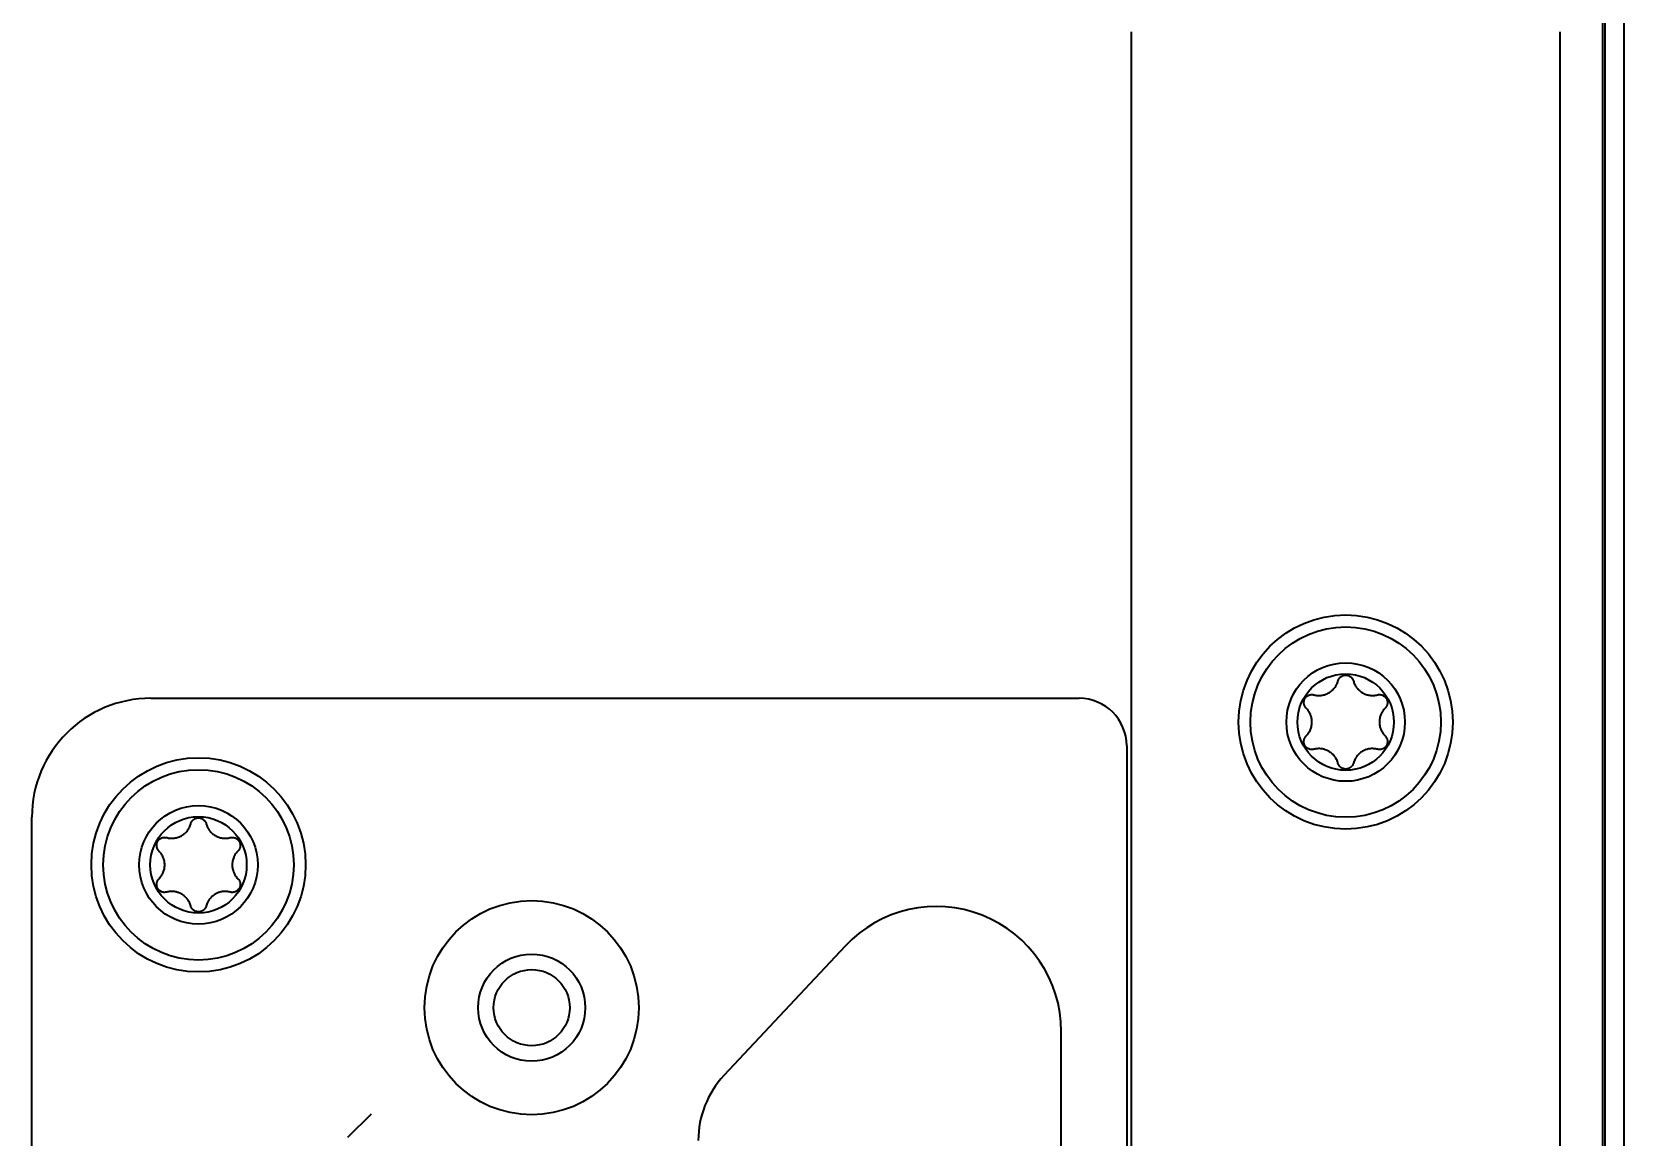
# Model space of a CAD drawing. Header units: millimetres. Extents: x -36 to 4467, y 2 to 3322.
# Drawn here: x 3027.3 to 3094.2, y 2603.6 to 2650 of the extents above; entities that cross this region are included whole.
import ezdxf

# ---------------------------------------------------------------- set-up
doc = ezdxf.new("R2010")
doc.units = ezdxf.units.MM
doc.layers.add('1', color=7, linetype='Continuous', true_color=0xffffff)

msp = doc.modelspace()

# ---------------------------------------------------------------- linework, layer by layer
at = {"layer": '1', "color": 7, "linetype": 'Continuous', "lineweight": 35}
for p, q in [((3093.273, 2546.379), (3093.273, 3159.238)), ((3093.373, 2547.038), (3093.373, 2693.742)), ((3094.173, 2547.038), (3094.173, 2693.891)), ((3073.473, 2548.038), (3073.473, 2650.038)), ((3073.473, 2650.038), (3073.473, 2650.038)), ((3091.473, 2650.038), (3091.473, 2548.038)), ((3091.473, 2650.038), (3091.473, 2650.038)), ((3032.273, 2622.038), (3071.273, 2622.038)), ((3073.273, 2620.038), (3073.273, 2548.038)), ((3027.273, 2568.038), (3027.273, 2617.038)), ((3061.44, 2611.626), (3056.352, 2606.192)), ((3070.523, 2590.038), (3070.523, 2608.038)), ((3040.554, 2603.598), (3041.539, 2604.582))]:
    msp.add_line(p, q, dxfattribs=at)
for centre, radius in [((3082.473, 2621.038), 4.5), ((3082.473, 2621.038), 4), ((3082.473, 2621.038), 2.49), ((3082.473, 2621.038), 2.025), ((3034.273, 2615.038), 4.5), ((3034.273, 2615.038), 4), ((3034.273, 2615.038), 2.49), ((3034.273, 2615.038), 2.025), ((3048.273, 2609.038), 4.5), ((3048.273, 2609.038), 2.25), ((3048.273, 2609.038), 1.6)]:
    msp.add_circle(centre, radius, dxfattribs=at)
for centre, radius, start, end in [((3032.273, 2617.038), 5, 90, 180), ((3071.273, 2620.038), 2, 0, 90), ((3065.273, 2608.038), 5.25, 0, 136.88856), ((3059.273, 2603.458), 4, 136.88856, 180)]:
    msp.add_arc(centre, radius, start, end, dxfattribs=at)
for points, knots in [([(3081.14, 2622.183), (3081.192, 2622.169), (3081.244, 2622.16), (3081.324, 2622.155), (3081.35, 2622.154), (3081.391, 2622.156), (3081.404, 2622.156), (3081.431, 2622.158), (3081.445, 2622.16), (3081.511, 2622.168), (3081.564, 2622.181), (3081.628, 2622.202), (3081.641, 2622.207), (3081.666, 2622.217), (3081.679, 2622.222), (3081.716, 2622.239), (3081.74, 2622.251), (3081.811, 2622.292), (3081.855, 2622.324), (3081.906, 2622.369), (3081.916, 2622.378), (3081.936, 2622.397), (3081.964, 2622.426), (3082.007, 2622.477), (3082.038, 2622.521), (3082.059, 2622.556), (3082.066, 2622.567), (3082.079, 2622.591), (3082.085, 2622.603), (3082.115, 2622.663), (3082.134, 2622.712), (3082.147, 2622.764)], [0, 0, 0, 0, 0.125, 0.125, 0.1875, 0.1875, 0.21875, 0.21875, 0.25, 0.25, 0.375, 0.375, 0.40625, 0.40625, 0.4375, 0.4375, 0.5, 0.5, 0.625, 0.625, 0.65625, 0.65625, 0.6875, 0.75, 0.8125, 0.8125, 0.84375, 0.84375, 0.875, 0.875, 1, 1, 1, 1]), ([(3082.147, 2622.764), (3082.152, 2622.782), (3082.164, 2622.816), (3082.182, 2622.847), (3082.197, 2622.87), (3082.202, 2622.878), (3082.214, 2622.892), (3082.22, 2622.899), (3082.238, 2622.919), (3082.252, 2622.931), (3082.273, 2622.948), (3082.281, 2622.953), (3082.297, 2622.964), (3082.304, 2622.968), (3082.329, 2622.981), (3082.346, 2622.989), (3082.372, 2622.998), (3082.381, 2623), (3082.399, 2623.005), (3082.408, 2623.007), (3082.435, 2623.012), (3082.454, 2623.013), (3082.481, 2623.013), (3082.491, 2623.013), (3082.509, 2623.011), (3082.519, 2623.01), (3082.546, 2623.005), (3082.564, 2623.001), (3082.59, 2622.992), (3082.599, 2622.989), (3082.616, 2622.981), (3082.624, 2622.977), (3082.648, 2622.964), (3082.664, 2622.954), (3082.686, 2622.937), (3082.693, 2622.931), (3082.706, 2622.919), (3082.713, 2622.912), (3082.732, 2622.892), (3082.743, 2622.878), (3082.758, 2622.855), (3082.763, 2622.847), (3082.772, 2622.831), (3082.776, 2622.823), (3082.787, 2622.799), (3082.793, 2622.782), (3082.798, 2622.764)], [0, 0, 0, 0, 0.0625, 0.125, 0.125, 0.15625, 0.15625, 0.1875, 0.1875, 0.25, 0.25, 0.28125, 0.28125, 0.3125, 0.3125, 0.375, 0.375, 0.40625, 0.40625, 0.4375, 0.4375, 0.5, 0.5, 0.53125, 0.53125, 0.5625, 0.5625, 0.625, 0.625, 0.65625, 0.65625, 0.6875, 0.6875, 0.75, 0.75, 0.78125, 0.78125, 0.8125, 0.8125, 0.875, 0.875, 0.90625, 0.90625, 0.9375, 0.9375, 1, 1, 1, 1]), ([(3082.798, 2622.764), (3082.812, 2622.712), (3082.83, 2622.663), (3082.865, 2622.591), (3082.878, 2622.568), (3082.899, 2622.534), (3082.907, 2622.522), (3082.922, 2622.5), (3082.93, 2622.489), (3082.971, 2622.436), (3083.007, 2622.396), (3083.058, 2622.352), (3083.069, 2622.343), (3083.09, 2622.326), (3083.101, 2622.318), (3083.134, 2622.294), (3083.157, 2622.279), (3083.228, 2622.238), (3083.277, 2622.216), (3083.342, 2622.194), (3083.355, 2622.19), (3083.381, 2622.182), (3083.42, 2622.172), (3083.486, 2622.16), (3083.54, 2622.156), (3083.58, 2622.155), (3083.594, 2622.155), (3083.621, 2622.155), (3083.634, 2622.156), (3083.701, 2622.16), (3083.753, 2622.169), (3083.805, 2622.183)], [0, 0, 0, 0, 0.125, 0.125, 0.1875, 0.1875, 0.21875, 0.21875, 0.25, 0.25, 0.375, 0.375, 0.40625, 0.40625, 0.4375, 0.4375, 0.5, 0.5, 0.625, 0.625, 0.65625, 0.65625, 0.6875, 0.75, 0.8125, 0.8125, 0.84375, 0.84375, 0.875, 0.875, 1, 1, 1, 1]), ([(3080.815, 2621.619), (3080.802, 2621.632), (3080.779, 2621.66), (3080.76, 2621.691), (3080.748, 2621.715), (3080.744, 2621.724), (3080.738, 2621.741), (3080.735, 2621.749), (3080.727, 2621.775), (3080.723, 2621.793), (3080.718, 2621.83), (3080.717, 2621.848), (3080.718, 2621.885), (3080.72, 2621.904), (3080.725, 2621.931), (3080.727, 2621.94), (3080.732, 2621.958), (3080.735, 2621.967), (3080.745, 2621.993), (3080.753, 2622.009), (3080.767, 2622.033), (3080.772, 2622.041), (3080.782, 2622.056), (3080.788, 2622.064), (3080.806, 2622.086), (3080.818, 2622.099), (3080.839, 2622.117), (3080.846, 2622.123), (3080.861, 2622.134), (3080.869, 2622.139), (3080.893, 2622.154), (3080.909, 2622.162), (3080.934, 2622.172), (3080.943, 2622.175), (3080.961, 2622.181), (3080.969, 2622.183), (3080.996, 2622.189), (3081.014, 2622.192), (3081.041, 2622.194), (3081.05, 2622.194), (3081.069, 2622.194), (3081.078, 2622.193), (3081.105, 2622.19), (3081.123, 2622.187), (3081.14, 2622.183)], [0, 0, 0, 0, 0.0625, 0.125, 0.125, 0.15625, 0.15625, 0.1875, 0.1875, 0.25, 0.25, 0.3125, 0.3125, 0.375, 0.375, 0.40625, 0.40625, 0.4375, 0.4375, 0.5, 0.5, 0.53125, 0.53125, 0.5625, 0.5625, 0.625, 0.625, 0.65625, 0.65625, 0.6875, 0.6875, 0.75, 0.75, 0.78125, 0.78125, 0.8125, 0.8125, 0.875, 0.875, 0.90625, 0.90625, 0.9375, 0.9375, 1, 1, 1, 1]), ([(3083.805, 2622.183), (3083.822, 2622.187), (3083.858, 2622.194), (3083.894, 2622.194), (3083.921, 2622.193), (3083.93, 2622.192), (3083.949, 2622.189), (3083.957, 2622.187), (3083.984, 2622.181), (3084.001, 2622.176), (3084.027, 2622.166), (3084.036, 2622.162), (3084.052, 2622.153), (3084.06, 2622.149), (3084.083, 2622.134), (3084.098, 2622.123), (3084.119, 2622.105), (3084.126, 2622.099), (3084.139, 2622.086), (3084.145, 2622.079), (3084.163, 2622.057), (3084.173, 2622.042), (3084.187, 2622.018), (3084.192, 2622.01), (3084.2, 2621.993), (3084.203, 2621.984), (3084.213, 2621.958), (3084.218, 2621.941), (3084.223, 2621.913), (3084.225, 2621.904), (3084.227, 2621.886), (3084.228, 2621.876), (3084.228, 2621.858), (3084.228, 2621.849), (3084.227, 2621.83), (3084.226, 2621.821), (3084.223, 2621.794), (3084.219, 2621.776), (3084.211, 2621.75), (3084.207, 2621.741), (3084.201, 2621.724), (3084.197, 2621.716), (3084.185, 2621.691), (3084.176, 2621.676), (3084.16, 2621.654), (3084.154, 2621.646), (3084.142, 2621.633), (3084.136, 2621.626), (3084.13, 2621.619)], [0, 0, 0, 0, 0.0625, 0.125, 0.125, 0.15625, 0.15625, 0.1875, 0.1875, 0.25, 0.25, 0.28125, 0.28125, 0.3125, 0.3125, 0.375, 0.375, 0.40625, 0.40625, 0.4375, 0.4375, 0.5, 0.5, 0.53125, 0.53125, 0.5625, 0.5625, 0.625, 0.625, 0.65625, 0.65625, 0.6875, 0.6875, 0.71875, 0.71875, 0.75, 0.75, 0.8125, 0.8125, 0.84375, 0.84375, 0.875, 0.875, 0.9375, 0.9375, 0.96875, 0.96875, 1, 1, 1, 1]), ([(3080.816, 2620.457), (3080.853, 2620.495), (3080.887, 2620.536), (3080.931, 2620.602), (3080.945, 2620.624), (3080.97, 2620.672), (3080.982, 2620.696), (3081.013, 2620.771), (3081.029, 2620.822), (3081.042, 2620.888), (3081.044, 2620.902), (3081.048, 2620.929), (3081.05, 2620.942), (3081.054, 2620.983), (3081.056, 2621.01), (3081.056, 2621.093), (3081.05, 2621.147), (3081.034, 2621.226), (3081.028, 2621.252), (3081.016, 2621.291), (3081.012, 2621.304), (3081.002, 2621.33), (3080.997, 2621.342), (3080.972, 2621.404), (3080.946, 2621.451), (3080.902, 2621.518), (3080.886, 2621.54), (3080.852, 2621.581), (3080.834, 2621.601), (3080.815, 2621.619)], [0, 0, 0, 0, 0.125, 0.125, 0.1875, 0.1875, 0.25, 0.25, 0.375, 0.375, 0.40625, 0.40625, 0.4375, 0.4375, 0.5, 0.5, 0.625, 0.625, 0.6875, 0.6875, 0.71875, 0.71875, 0.75, 0.75, 0.875, 0.875, 0.9375, 0.9375, 1, 1, 1, 1]), ([(3084.13, 2621.619), (3084.092, 2621.582), (3084.059, 2621.541), (3084.014, 2621.475), (3084, 2621.452), (3083.981, 2621.416), (3083.975, 2621.404), (3083.964, 2621.38), (3083.958, 2621.368), (3083.932, 2621.306), (3083.916, 2621.254), (3083.903, 2621.188), (3083.901, 2621.175), (3083.897, 2621.148), (3083.895, 2621.134), (3083.891, 2621.093), (3083.889, 2621.066), (3083.889, 2620.983), (3083.895, 2620.929), (3083.911, 2620.85), (3083.917, 2620.824), (3083.929, 2620.785), (3083.934, 2620.772), (3083.943, 2620.746), (3083.948, 2620.734), (3083.974, 2620.672), (3083.999, 2620.625), (3084.043, 2620.558), (3084.059, 2620.536), (3084.093, 2620.495), (3084.111, 2620.475), (3084.13, 2620.456)], [0, 0, 0, 0, 0.125, 0.125, 0.1875, 0.1875, 0.21875, 0.21875, 0.25, 0.25, 0.375, 0.375, 0.40625, 0.40625, 0.4375, 0.4375, 0.5, 0.5, 0.625, 0.625, 0.6875, 0.6875, 0.71875, 0.71875, 0.75, 0.75, 0.875, 0.875, 0.9375, 0.9375, 1, 1, 1, 1]), ([(3081.141, 2619.894), (3081.123, 2619.889), (3081.088, 2619.882), (3081.051, 2619.882), (3081.024, 2619.883), (3081.015, 2619.884), (3080.997, 2619.887), (3080.988, 2619.889), (3080.961, 2619.895), (3080.944, 2619.9), (3080.918, 2619.911), (3080.91, 2619.914), (3080.893, 2619.923), (3080.885, 2619.927), (3080.862, 2619.942), (3080.847, 2619.953), (3080.826, 2619.971), (3080.819, 2619.977), (3080.806, 2619.991), (3080.8, 2619.997), (3080.782, 2620.019), (3080.772, 2620.034), (3080.758, 2620.058), (3080.753, 2620.066), (3080.745, 2620.083), (3080.742, 2620.092), (3080.732, 2620.118), (3080.727, 2620.136), (3080.722, 2620.163), (3080.72, 2620.172), (3080.718, 2620.191), (3080.717, 2620.2), (3080.717, 2620.218), (3080.717, 2620.228), (3080.718, 2620.246), (3080.719, 2620.255), (3080.723, 2620.283), (3080.727, 2620.3), (3080.735, 2620.327), (3080.738, 2620.335), (3080.744, 2620.352), (3080.748, 2620.361), (3080.76, 2620.385), (3080.77, 2620.401), (3080.786, 2620.423), (3080.791, 2620.43), (3080.803, 2620.444), (3080.809, 2620.45), (3080.816, 2620.457)], [0, 0, 0, 0, 0.0625, 0.125, 0.125, 0.15625, 0.15625, 0.1875, 0.1875, 0.25, 0.25, 0.28125, 0.28125, 0.3125, 0.3125, 0.375, 0.375, 0.40625, 0.40625, 0.4375, 0.4375, 0.5, 0.5, 0.53125, 0.53125, 0.5625, 0.5625, 0.625, 0.625, 0.65625, 0.65625, 0.6875, 0.6875, 0.71875, 0.71875, 0.75, 0.75, 0.8125, 0.8125, 0.84375, 0.84375, 0.875, 0.875, 0.9375, 0.9375, 0.96875, 0.96875, 1, 1, 1, 1]), ([(3082.147, 2619.312), (3082.134, 2619.364), (3082.115, 2619.413), (3082.08, 2619.485), (3082.067, 2619.508), (3082.046, 2619.542), (3082.038, 2619.554), (3082.023, 2619.576), (3082.015, 2619.587), (3081.974, 2619.64), (3081.938, 2619.68), (3081.887, 2619.724), (3081.877, 2619.733), (3081.855, 2619.75), (3081.844, 2619.758), (3081.811, 2619.782), (3081.788, 2619.797), (3081.718, 2619.838), (3081.668, 2619.86), (3081.604, 2619.882), (3081.591, 2619.886), (3081.564, 2619.894), (3081.525, 2619.904), (3081.459, 2619.916), (3081.406, 2619.92), (3081.365, 2619.921), (3081.352, 2619.921), (3081.325, 2619.921), (3081.311, 2619.92), (3081.245, 2619.916), (3081.192, 2619.907), (3081.141, 2619.894)], [0, 0, 0, 0, 0.125, 0.125, 0.1875, 0.1875, 0.21875, 0.21875, 0.25, 0.25, 0.375, 0.375, 0.40625, 0.40625, 0.4375, 0.4375, 0.5, 0.5, 0.625, 0.625, 0.65625, 0.65625, 0.6875, 0.75, 0.8125, 0.8125, 0.84375, 0.84375, 0.875, 0.875, 1, 1, 1, 1]), ([(3083.805, 2619.894), (3083.753, 2619.907), (3083.701, 2619.916), (3083.621, 2619.921), (3083.595, 2619.922), (3083.555, 2619.921), (3083.541, 2619.92), (3083.514, 2619.918), (3083.501, 2619.916), (3083.434, 2619.908), (3083.382, 2619.896), (3083.317, 2619.874), (3083.305, 2619.869), (3083.279, 2619.859), (3083.267, 2619.854), (3083.229, 2619.837), (3083.205, 2619.825), (3083.135, 2619.784), (3083.091, 2619.753), (3083.039, 2619.708), (3083.029, 2619.698), (3083.01, 2619.679), (3082.981, 2619.65), (3082.938, 2619.599), (3082.907, 2619.555), (3082.886, 2619.521), (3082.879, 2619.509), (3082.866, 2619.485), (3082.86, 2619.474), (3082.83, 2619.414), (3082.812, 2619.364), (3082.798, 2619.313)], [0, 0, 0, 0, 0.125, 0.125, 0.1875, 0.1875, 0.21875, 0.21875, 0.25, 0.25, 0.375, 0.375, 0.40625, 0.40625, 0.4375, 0.4375, 0.5, 0.5, 0.625, 0.625, 0.65625, 0.65625, 0.6875, 0.75, 0.8125, 0.8125, 0.84375, 0.84375, 0.875, 0.875, 1, 1, 1, 1]), ([(3084.13, 2620.456), (3084.143, 2620.444), (3084.166, 2620.416), (3084.185, 2620.385), (3084.197, 2620.36), (3084.201, 2620.352), (3084.207, 2620.335), (3084.211, 2620.327), (3084.219, 2620.301), (3084.222, 2620.283), (3084.226, 2620.255), (3084.227, 2620.246), (3084.228, 2620.228), (3084.228, 2620.218), (3084.227, 2620.191), (3084.225, 2620.173), (3084.22, 2620.145), (3084.218, 2620.136), (3084.213, 2620.118), (3084.21, 2620.11), (3084.2, 2620.084), (3084.192, 2620.067), (3084.179, 2620.043), (3084.173, 2620.035), (3084.163, 2620.02), (3084.157, 2620.012), (3084.14, 2619.991), (3084.127, 2619.978), (3084.106, 2619.959), (3084.099, 2619.953), (3084.084, 2619.942), (3084.076, 2619.937), (3084.053, 2619.923), (3084.036, 2619.914), (3084.011, 2619.904), (3084.002, 2619.901), (3083.985, 2619.895), (3083.976, 2619.893), (3083.949, 2619.887), (3083.931, 2619.884), (3083.904, 2619.882), (3083.895, 2619.882), (3083.876, 2619.882), (3083.867, 2619.883), (3083.84, 2619.886), (3083.823, 2619.889), (3083.805, 2619.893)], [0, 0, 0, 0, 0.0625, 0.125, 0.125, 0.15625, 0.15625, 0.1875, 0.1875, 0.25, 0.25, 0.28125, 0.28125, 0.3125, 0.3125, 0.375, 0.375, 0.40625, 0.40625, 0.4375, 0.4375, 0.5, 0.5, 0.53125, 0.53125, 0.5625, 0.5625, 0.625, 0.625, 0.65625, 0.65625, 0.6875, 0.6875, 0.75, 0.75, 0.78125, 0.78125, 0.8125, 0.8125, 0.875, 0.875, 0.90625, 0.90625, 0.9375, 0.9375, 1, 1, 1, 1]), ([(3082.798, 2619.312), (3082.793, 2619.295), (3082.781, 2619.261), (3082.763, 2619.229), (3082.748, 2619.206), (3082.743, 2619.199), (3082.731, 2619.184), (3082.726, 2619.177), (3082.707, 2619.157), (3082.694, 2619.145), (3082.672, 2619.128), (3082.664, 2619.123), (3082.649, 2619.113), (3082.641, 2619.108), (3082.617, 2619.095), (3082.6, 2619.087), (3082.573, 2619.078), (3082.564, 2619.076), (3082.546, 2619.071), (3082.537, 2619.069), (3082.51, 2619.065), (3082.492, 2619.063), (3082.464, 2619.063), (3082.454, 2619.063), (3082.436, 2619.065), (3082.427, 2619.066), (3082.399, 2619.071), (3082.381, 2619.075), (3082.355, 2619.084), (3082.346, 2619.087), (3082.329, 2619.095), (3082.321, 2619.099), (3082.297, 2619.112), (3082.281, 2619.122), (3082.26, 2619.139), (3082.252, 2619.145), (3082.239, 2619.157), (3082.232, 2619.164), (3082.214, 2619.184), (3082.202, 2619.198), (3082.187, 2619.221), (3082.183, 2619.228), (3082.174, 2619.244), (3082.17, 2619.253), (3082.158, 2619.277), (3082.152, 2619.294), (3082.148, 2619.312)], [0, 0, 0, 0, 0.0625, 0.125, 0.125, 0.15625, 0.15625, 0.1875, 0.1875, 0.25, 0.25, 0.28125, 0.28125, 0.3125, 0.3125, 0.375, 0.375, 0.40625, 0.40625, 0.4375, 0.4375, 0.5, 0.5, 0.53125, 0.53125, 0.5625, 0.5625, 0.625, 0.625, 0.65625, 0.65625, 0.6875, 0.6875, 0.75, 0.75, 0.78125, 0.78125, 0.8125, 0.8125, 0.875, 0.875, 0.90625, 0.90625, 0.9375, 0.9375, 1, 1, 1, 1]), ([(3032.94, 2616.183), (3032.992, 2616.169), (3033.044, 2616.16), (3033.124, 2616.155), (3033.15, 2616.154), (3033.191, 2616.156), (3033.204, 2616.156), (3033.231, 2616.158), (3033.245, 2616.16), (3033.311, 2616.169), (3033.364, 2616.181), (3033.428, 2616.202), (3033.441, 2616.207), (3033.466, 2616.217), (3033.479, 2616.222), (3033.516, 2616.239), (3033.54, 2616.251), (3033.611, 2616.292), (3033.655, 2616.324), (3033.706, 2616.369), (3033.716, 2616.378), (3033.736, 2616.397), (3033.764, 2616.426), (3033.807, 2616.477), (3033.838, 2616.521), (3033.859, 2616.556), (3033.866, 2616.567), (3033.879, 2616.591), (3033.885, 2616.603), (3033.915, 2616.663), (3033.934, 2616.712), (3033.947, 2616.764)], [0, 0, 0, 0, 0.125, 0.125, 0.1875, 0.1875, 0.21875, 0.21875, 0.25, 0.25, 0.375, 0.375, 0.40625, 0.40625, 0.4375, 0.4375, 0.5, 0.5, 0.625, 0.625, 0.65625, 0.65625, 0.6875, 0.75, 0.8125, 0.8125, 0.84375, 0.84375, 0.875, 0.875, 1, 1, 1, 1]), ([(3033.947, 2616.764), (3033.952, 2616.782), (3033.964, 2616.816), (3033.982, 2616.847), (3033.997, 2616.87), (3034.002, 2616.878), (3034.014, 2616.892), (3034.02, 2616.899), (3034.038, 2616.919), (3034.052, 2616.931), (3034.073, 2616.948), (3034.081, 2616.953), (3034.097, 2616.964), (3034.104, 2616.968), (3034.129, 2616.981), (3034.146, 2616.989), (3034.172, 2616.998), (3034.181, 2617), (3034.199, 2617.005), (3034.208, 2617.007), (3034.235, 2617.012), (3034.254, 2617.013), (3034.281, 2617.013), (3034.291, 2617.013), (3034.309, 2617.011), (3034.319, 2617.01), (3034.346, 2617.006), (3034.364, 2617.001), (3034.39, 2616.992), (3034.399, 2616.989), (3034.416, 2616.981), (3034.424, 2616.977), (3034.448, 2616.964), (3034.464, 2616.954), (3034.486, 2616.937), (3034.493, 2616.931), (3034.506, 2616.919), (3034.513, 2616.912), (3034.532, 2616.892), (3034.543, 2616.878), (3034.558, 2616.855), (3034.563, 2616.847), (3034.572, 2616.831), (3034.576, 2616.823), (3034.587, 2616.799), (3034.593, 2616.782), (3034.598, 2616.764)], [0, 0, 0, 0, 0.0625, 0.125, 0.125, 0.15625, 0.15625, 0.1875, 0.1875, 0.25, 0.25, 0.28125, 0.28125, 0.3125, 0.3125, 0.375, 0.375, 0.40625, 0.40625, 0.4375, 0.4375, 0.5, 0.5, 0.53125, 0.53125, 0.5625, 0.5625, 0.625, 0.625, 0.65625, 0.65625, 0.6875, 0.6875, 0.75, 0.75, 0.78125, 0.78125, 0.8125, 0.8125, 0.875, 0.875, 0.90625, 0.90625, 0.9375, 0.9375, 1, 1, 1, 1]), ([(3034.598, 2616.764), (3034.612, 2616.712), (3034.63, 2616.663), (3034.665, 2616.591), (3034.678, 2616.568), (3034.699, 2616.534), (3034.707, 2616.522), (3034.722, 2616.5), (3034.73, 2616.489), (3034.771, 2616.436), (3034.807, 2616.396), (3034.858, 2616.352), (3034.869, 2616.343), (3034.89, 2616.326), (3034.901, 2616.318), (3034.934, 2616.294), (3034.957, 2616.279), (3035.028, 2616.238), (3035.077, 2616.216), (3035.142, 2616.194), (3035.155, 2616.19), (3035.181, 2616.182), (3035.22, 2616.172), (3035.286, 2616.16), (3035.34, 2616.156), (3035.38, 2616.155), (3035.394, 2616.155), (3035.421, 2616.155), (3035.434, 2616.156), (3035.501, 2616.16), (3035.553, 2616.169), (3035.605, 2616.183)], [0, 0, 0, 0, 0.125, 0.125, 0.1875, 0.1875, 0.21875, 0.21875, 0.25, 0.25, 0.375, 0.375, 0.40625, 0.40625, 0.4375, 0.4375, 0.5, 0.5, 0.625, 0.625, 0.65625, 0.65625, 0.6875, 0.75, 0.8125, 0.8125, 0.84375, 0.84375, 0.875, 0.875, 1, 1, 1, 1]), ([(3032.615, 2615.619), (3032.602, 2615.632), (3032.579, 2615.66), (3032.56, 2615.691), (3032.548, 2615.715), (3032.544, 2615.724), (3032.538, 2615.741), (3032.535, 2615.749), (3032.527, 2615.775), (3032.523, 2615.793), (3032.518, 2615.83), (3032.517, 2615.848), (3032.518, 2615.885), (3032.52, 2615.904), (3032.525, 2615.931), (3032.527, 2615.94), (3032.532, 2615.958), (3032.535, 2615.967), (3032.545, 2615.993), (3032.553, 2616.009), (3032.567, 2616.033), (3032.572, 2616.041), (3032.582, 2616.057), (3032.588, 2616.064), (3032.606, 2616.086), (3032.618, 2616.099), (3032.639, 2616.117), (3032.646, 2616.123), (3032.661, 2616.134), (3032.669, 2616.139), (3032.693, 2616.154), (3032.709, 2616.162), (3032.734, 2616.172), (3032.743, 2616.175), (3032.761, 2616.181), (3032.769, 2616.183), (3032.796, 2616.19), (3032.814, 2616.192), (3032.841, 2616.194), (3032.85, 2616.194), (3032.869, 2616.194), (3032.878, 2616.193), (3032.905, 2616.191), (3032.923, 2616.187), (3032.94, 2616.183)], [0, 0, 0, 0, 0.0625, 0.125, 0.125, 0.15625, 0.15625, 0.1875, 0.1875, 0.25, 0.25, 0.3125, 0.3125, 0.375, 0.375, 0.40625, 0.40625, 0.4375, 0.4375, 0.5, 0.5, 0.53125, 0.53125, 0.5625, 0.5625, 0.625, 0.625, 0.65625, 0.65625, 0.6875, 0.6875, 0.75, 0.75, 0.78125, 0.78125, 0.8125, 0.8125, 0.875, 0.875, 0.90625, 0.90625, 0.9375, 0.9375, 1, 1, 1, 1]), ([(3035.605, 2616.183), (3035.622, 2616.187), (3035.658, 2616.194), (3035.694, 2616.194), (3035.721, 2616.193), (3035.73, 2616.192), (3035.749, 2616.189), (3035.757, 2616.188), (3035.784, 2616.181), (3035.801, 2616.176), (3035.827, 2616.166), (3035.836, 2616.162), (3035.852, 2616.153), (3035.86, 2616.149), (3035.883, 2616.134), (3035.898, 2616.124), (3035.919, 2616.105), (3035.926, 2616.099), (3035.939, 2616.086), (3035.945, 2616.079), (3035.963, 2616.057), (3035.973, 2616.042), (3035.987, 2616.018), (3035.992, 2616.01), (3036, 2615.993), (3036.003, 2615.984), (3036.013, 2615.958), (3036.018, 2615.941), (3036.023, 2615.913), (3036.025, 2615.904), (3036.027, 2615.886), (3036.028, 2615.876), (3036.028, 2615.858), (3036.028, 2615.849), (3036.027, 2615.83), (3036.026, 2615.821), (3036.023, 2615.794), (3036.019, 2615.776), (3036.011, 2615.75), (3036.007, 2615.741), (3036.001, 2615.724), (3035.997, 2615.716), (3035.985, 2615.691), (3035.976, 2615.676), (3035.96, 2615.654), (3035.954, 2615.647), (3035.942, 2615.633), (3035.936, 2615.626), (3035.93, 2615.619)], [0, 0, 0, 0, 0.0625, 0.125, 0.125, 0.15625, 0.15625, 0.1875, 0.1875, 0.25, 0.25, 0.28125, 0.28125, 0.3125, 0.3125, 0.375, 0.375, 0.40625, 0.40625, 0.4375, 0.4375, 0.5, 0.5, 0.53125, 0.53125, 0.5625, 0.5625, 0.625, 0.625, 0.65625, 0.65625, 0.6875, 0.6875, 0.71875, 0.71875, 0.75, 0.75, 0.8125, 0.8125, 0.84375, 0.84375, 0.875, 0.875, 0.9375, 0.9375, 0.96875, 0.96875, 1, 1, 1, 1]), ([(3032.616, 2614.457), (3032.653, 2614.495), (3032.687, 2614.536), (3032.731, 2614.602), (3032.745, 2614.625), (3032.77, 2614.672), (3032.782, 2614.696), (3032.813, 2614.771), (3032.829, 2614.822), (3032.842, 2614.888), (3032.844, 2614.902), (3032.848, 2614.929), (3032.85, 2614.942), (3032.854, 2614.983), (3032.856, 2615.011), (3032.856, 2615.093), (3032.85, 2615.147), (3032.834, 2615.226), (3032.828, 2615.252), (3032.816, 2615.291), (3032.812, 2615.304), (3032.802, 2615.33), (3032.797, 2615.342), (3032.772, 2615.404), (3032.746, 2615.451), (3032.702, 2615.518), (3032.686, 2615.54), (3032.652, 2615.581), (3032.634, 2615.601), (3032.615, 2615.619)], [0, 0, 0, 0, 0.125, 0.125, 0.1875, 0.1875, 0.25, 0.25, 0.375, 0.375, 0.40625, 0.40625, 0.4375, 0.4375, 0.5, 0.5, 0.625, 0.625, 0.6875, 0.6875, 0.71875, 0.71875, 0.75, 0.75, 0.875, 0.875, 0.9375, 0.9375, 1, 1, 1, 1]), ([(3035.93, 2615.619), (3035.892, 2615.582), (3035.859, 2615.541), (3035.814, 2615.475), (3035.8, 2615.452), (3035.781, 2615.416), (3035.775, 2615.404), (3035.764, 2615.38), (3035.758, 2615.368), (3035.732, 2615.306), (3035.716, 2615.254), (3035.703, 2615.188), (3035.701, 2615.175), (3035.697, 2615.148), (3035.695, 2615.134), (3035.691, 2615.093), (3035.689, 2615.066), (3035.689, 2614.983), (3035.695, 2614.929), (3035.711, 2614.85), (3035.717, 2614.824), (3035.729, 2614.785), (3035.734, 2614.772), (3035.743, 2614.746), (3035.748, 2614.734), (3035.774, 2614.672), (3035.799, 2614.625), (3035.843, 2614.558), (3035.859, 2614.536), (3035.893, 2614.495), (3035.911, 2614.475), (3035.93, 2614.456)], [0, 0, 0, 0, 0.125, 0.125, 0.1875, 0.1875, 0.21875, 0.21875, 0.25, 0.25, 0.375, 0.375, 0.40625, 0.40625, 0.4375, 0.4375, 0.5, 0.5, 0.625, 0.625, 0.6875, 0.6875, 0.71875, 0.71875, 0.75, 0.75, 0.875, 0.875, 0.9375, 0.9375, 1, 1, 1, 1]), ([(3032.941, 2613.894), (3032.923, 2613.889), (3032.888, 2613.883), (3032.851, 2613.882), (3032.824, 2613.883), (3032.815, 2613.884), (3032.797, 2613.887), (3032.788, 2613.889), (3032.761, 2613.895), (3032.744, 2613.9), (3032.718, 2613.911), (3032.71, 2613.914), (3032.693, 2613.923), (3032.685, 2613.927), (3032.662, 2613.942), (3032.647, 2613.953), (3032.626, 2613.971), (3032.619, 2613.977), (3032.606, 2613.991), (3032.6, 2613.997), (3032.582, 2614.019), (3032.572, 2614.034), (3032.558, 2614.058), (3032.553, 2614.066), (3032.545, 2614.083), (3032.542, 2614.092), (3032.532, 2614.118), (3032.527, 2614.136), (3032.522, 2614.163), (3032.52, 2614.172), (3032.518, 2614.191), (3032.517, 2614.2), (3032.517, 2614.218), (3032.517, 2614.228), (3032.518, 2614.246), (3032.519, 2614.255), (3032.523, 2614.283), (3032.527, 2614.3), (3032.535, 2614.327), (3032.538, 2614.335), (3032.544, 2614.352), (3032.548, 2614.361), (3032.56, 2614.385), (3032.57, 2614.401), (3032.586, 2614.423), (3032.591, 2614.43), (3032.603, 2614.444), (3032.609, 2614.45), (3032.616, 2614.457)], [0, 0, 0, 0, 0.0625, 0.125, 0.125, 0.15625, 0.15625, 0.1875, 0.1875, 0.25, 0.25, 0.28125, 0.28125, 0.3125, 0.3125, 0.375, 0.375, 0.40625, 0.40625, 0.4375, 0.4375, 0.5, 0.5, 0.53125, 0.53125, 0.5625, 0.5625, 0.625, 0.625, 0.65625, 0.65625, 0.6875, 0.6875, 0.71875, 0.71875, 0.75, 0.75, 0.8125, 0.8125, 0.84375, 0.84375, 0.875, 0.875, 0.9375, 0.9375, 0.96875, 0.96875, 1, 1, 1, 1]), ([(3035.93, 2614.456), (3035.943, 2614.444), (3035.966, 2614.416), (3035.985, 2614.385), (3035.997, 2614.36), (3036.001, 2614.352), (3036.007, 2614.335), (3036.011, 2614.327), (3036.019, 2614.301), (3036.022, 2614.283), (3036.026, 2614.255), (3036.027, 2614.246), (3036.028, 2614.228), (3036.028, 2614.218), (3036.027, 2614.191), (3036.025, 2614.173), (3036.02, 2614.145), (3036.018, 2614.136), (3036.013, 2614.118), (3036.01, 2614.11), (3036, 2614.084), (3035.992, 2614.067), (3035.979, 2614.043), (3035.973, 2614.035), (3035.963, 2614.02), (3035.957, 2614.012), (3035.94, 2613.991), (3035.927, 2613.978), (3035.906, 2613.959), (3035.899, 2613.953), (3035.884, 2613.942), (3035.876, 2613.937), (3035.853, 2613.923), (3035.836, 2613.914), (3035.811, 2613.904), (3035.802, 2613.901), (3035.785, 2613.895), (3035.776, 2613.893), (3035.749, 2613.887), (3035.731, 2613.884), (3035.704, 2613.882), (3035.695, 2613.882), (3035.676, 2613.882), (3035.667, 2613.883), (3035.64, 2613.886), (3035.623, 2613.889), (3035.605, 2613.894)], [0, 0, 0, 0, 0.0625, 0.125, 0.125, 0.15625, 0.15625, 0.1875, 0.1875, 0.25, 0.25, 0.28125, 0.28125, 0.3125, 0.3125, 0.375, 0.375, 0.40625, 0.40625, 0.4375, 0.4375, 0.5, 0.5, 0.53125, 0.53125, 0.5625, 0.5625, 0.625, 0.625, 0.65625, 0.65625, 0.6875, 0.6875, 0.75, 0.75, 0.78125, 0.78125, 0.8125, 0.8125, 0.875, 0.875, 0.90625, 0.90625, 0.9375, 0.9375, 1, 1, 1, 1]), ([(3033.947, 2613.312), (3033.934, 2613.364), (3033.915, 2613.413), (3033.88, 2613.485), (3033.867, 2613.508), (3033.846, 2613.542), (3033.838, 2613.554), (3033.823, 2613.576), (3033.815, 2613.587), (3033.774, 2613.64), (3033.738, 2613.68), (3033.687, 2613.724), (3033.677, 2613.733), (3033.655, 2613.75), (3033.644, 2613.758), (3033.611, 2613.782), (3033.588, 2613.797), (3033.518, 2613.838), (3033.468, 2613.86), (3033.404, 2613.882), (3033.391, 2613.886), (3033.364, 2613.894), (3033.325, 2613.904), (3033.259, 2613.916), (3033.206, 2613.92), (3033.165, 2613.921), (3033.152, 2613.921), (3033.125, 2613.921), (3033.111, 2613.92), (3033.045, 2613.916), (3032.992, 2613.907), (3032.941, 2613.894)], [0, 0, 0, 0, 0.125, 0.125, 0.1875, 0.1875, 0.21875, 0.21875, 0.25, 0.25, 0.375, 0.375, 0.40625, 0.40625, 0.4375, 0.4375, 0.5, 0.5, 0.625, 0.625, 0.65625, 0.65625, 0.6875, 0.75, 0.8125, 0.8125, 0.84375, 0.84375, 0.875, 0.875, 1, 1, 1, 1]), ([(3035.605, 2613.894), (3035.553, 2613.907), (3035.501, 2613.916), (3035.421, 2613.921), (3035.395, 2613.922), (3035.355, 2613.921), (3035.341, 2613.92), (3035.314, 2613.918), (3035.301, 2613.916), (3035.234, 2613.908), (3035.182, 2613.896), (3035.117, 2613.874), (3035.105, 2613.869), (3035.079, 2613.859), (3035.067, 2613.854), (3035.029, 2613.837), (3035.005, 2613.825), (3034.935, 2613.784), (3034.891, 2613.753), (3034.839, 2613.708), (3034.829, 2613.698), (3034.81, 2613.679), (3034.781, 2613.65), (3034.738, 2613.599), (3034.707, 2613.555), (3034.686, 2613.521), (3034.679, 2613.509), (3034.666, 2613.486), (3034.66, 2613.474), (3034.63, 2613.414), (3034.612, 2613.364), (3034.598, 2613.313)], [0, 0, 0, 0, 0.125, 0.125, 0.1875, 0.1875, 0.21875, 0.21875, 0.25, 0.25, 0.375, 0.375, 0.40625, 0.40625, 0.4375, 0.4375, 0.5, 0.5, 0.625, 0.625, 0.65625, 0.65625, 0.6875, 0.75, 0.8125, 0.8125, 0.84375, 0.84375, 0.875, 0.875, 1, 1, 1, 1]), ([(3034.598, 2613.312), (3034.593, 2613.295), (3034.581, 2613.261), (3034.563, 2613.229), (3034.548, 2613.206), (3034.543, 2613.199), (3034.531, 2613.184), (3034.526, 2613.177), (3034.507, 2613.157), (3034.494, 2613.145), (3034.472, 2613.128), (3034.464, 2613.123), (3034.449, 2613.113), (3034.441, 2613.108), (3034.417, 2613.095), (3034.4, 2613.087), (3034.373, 2613.078), (3034.364, 2613.076), (3034.346, 2613.071), (3034.337, 2613.069), (3034.31, 2613.065), (3034.292, 2613.063), (3034.264, 2613.063), (3034.254, 2613.063), (3034.236, 2613.065), (3034.227, 2613.066), (3034.199, 2613.071), (3034.181, 2613.075), (3034.155, 2613.084), (3034.146, 2613.087), (3034.129, 2613.095), (3034.121, 2613.099), (3034.097, 2613.112), (3034.081, 2613.122), (3034.06, 2613.139), (3034.052, 2613.145), (3034.039, 2613.157), (3034.032, 2613.164), (3034.014, 2613.184), (3034.002, 2613.198), (3033.987, 2613.221), (3033.983, 2613.228), (3033.974, 2613.244), (3033.97, 2613.253), (3033.958, 2613.277), (3033.952, 2613.294), (3033.948, 2613.312)], [0, 0, 0, 0, 0.0625, 0.125, 0.125, 0.15625, 0.15625, 0.1875, 0.1875, 0.25, 0.25, 0.28125, 0.28125, 0.3125, 0.3125, 0.375, 0.375, 0.40625, 0.40625, 0.4375, 0.4375, 0.5, 0.5, 0.53125, 0.53125, 0.5625, 0.5625, 0.625, 0.625, 0.65625, 0.65625, 0.6875, 0.6875, 0.75, 0.75, 0.78125, 0.78125, 0.8125, 0.8125, 0.875, 0.875, 0.90625, 0.90625, 0.9375, 0.9375, 1, 1, 1, 1])]:
    msp.add_open_spline(points, degree=3, knots=knots, dxfattribs=at)

doc.saveas('drawing.dxf')
